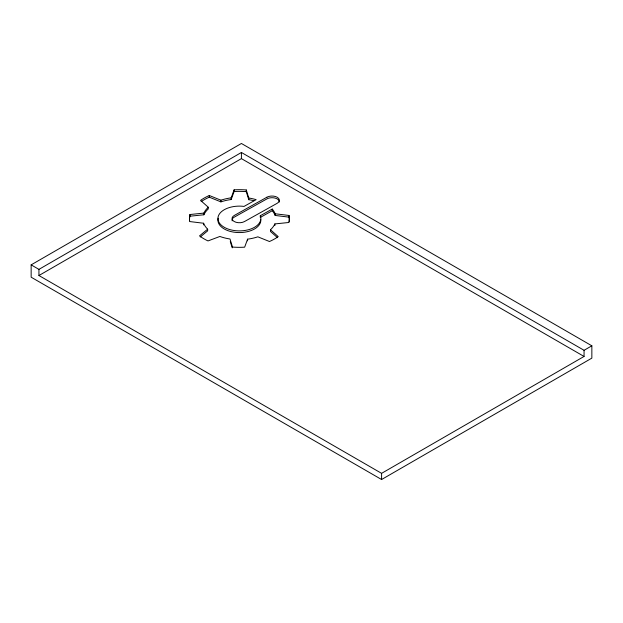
<?xml version="1.0" encoding="UTF-8"?>
<svg xmlns="http://www.w3.org/2000/svg" width="623" height="623" viewBox="0 0 623 623"><rect width="100%" height="100%" fill="white"/><g stroke="black" fill="none" stroke-linecap="round" stroke-linejoin="round"><path stroke-width="0.93" d="M201.198 201.618A49.926 28.822 0 0 1 209.297 197.187L220.908 201.868A36.71 21.198 0 0 1 231.18 199.531L231.18 197.849L234.108 189.844A49.926 28.822 0 0 1 246.28 189.96L248.756 198.013L248.756 199.695A36.71 21.198 0 0 1 253.756 200.684M231.18 199.531L234.108 191.526L234.108 189.844M248.756 198.013A36.71 21.198 0 0 1 256.146 199.656L244.045 206.415A21.462 12.39 0 0 0 217.98 217.629A21.462 12.39 0 0 0 241.039 230.86A21.462 12.39 0 0 0 260.297 215.737L272.243 209.063A36.71 21.198 0 0 1 275.164 213.775L289.033 215.465A49.926 28.822 0 0 1 288.831 222.489L274.875 223.922A36.71 21.198 0 0 1 270.483 229.77L278.216 236.623A49.926 28.822 0 0 1 269.471 241.514L257.852 236.826A36.71 21.198 0 0 1 247.58 239.17L244.652 247.175A49.926 28.822 0 0 1 232.488 247.058L230.012 238.998A36.71 21.198 0 0 1 219.88 236.467L208.004 240.93A49.926 28.822 0 0 1 199.539 235.876L207.654 229.171A36.71 21.198 0 0 1 203.596 223.244L189.735 221.554A49.926 28.822 0 0 1 189.937 214.53L203.885 213.097L203.885 214.779L189.937 216.204A49.926 28.822 0 0 0 189.47 220.885M200.279 236.95L207.654 230.853L207.654 229.171M31.15 264.868L241.413 143.477L591.85 345.804L591.85 358.132L381.588 479.523L31.15 277.196L31.15 264.868L38.938 269.37L241.413 152.471L584.062 350.297L591.85 345.804M38.938 269.37L38.938 275.522L241.413 158.624L584.062 356.449L584.062 350.297M38.938 275.522L381.588 473.348L584.062 356.449M272.243 209.063L272.243 210.745L260.297 217.419L260.297 215.737M272.243 210.745A36.71 21.198 0 0 1 275.164 215.449L289.033 217.147A49.926 28.822 0 0 1 289.228 221.835M203.885 214.779A36.71 21.198 0 0 1 208.277 208.931L208.277 207.249L200.551 200.388A49.926 28.822 0 0 1 209.297 195.505L220.908 200.193A36.71 21.198 0 0 1 231.18 197.849M277.515 237.682L270.483 231.445L270.483 229.77M246.28 189.96L246.28 191.643L248.756 199.695M230.284 241.576L232.208 247.837M381.588 473.348L381.588 479.523M289.033 215.465L289.033 217.147M275.164 213.775L275.164 215.449M274.875 223.922L274.875 225.596M247.58 239.17L247.58 240.844M241.413 152.471L241.413 158.624M220.908 200.193L220.908 201.868M209.297 195.505L209.297 197.187M203.596 223.244L203.596 224.926M189.937 214.53L189.937 216.204M203.885 213.097A36.71 21.198 0 0 1 208.277 207.249M260.811 219.53A21.462 12.39 0 0 1 238.274 232.558A21.462 12.39 0 0 1 218.182 218.252M234.108 191.526A49.926 28.822 0 0 1 246.28 191.643M232.13 220.854A7.344 4.236 0 0 1 232.06 220.487M232.075 219.748A7.344 4.236 0 0 1 234.271 217.139L266.924 198.901A7.344 4.236 0 0 1 274.953 198.052A7.344 4.236 0 0 1 279.377 202.016M266.924 197.218L234.271 215.465A7.344 4.236 0 0 0 234.108 221.453A7.344 4.236 0 0 0 244.489 221.554L277.142 203.316A7.344 4.236 0 0 0 277.313 197.32A7.344 4.236 0 0 0 266.924 197.218"/></g></svg>
